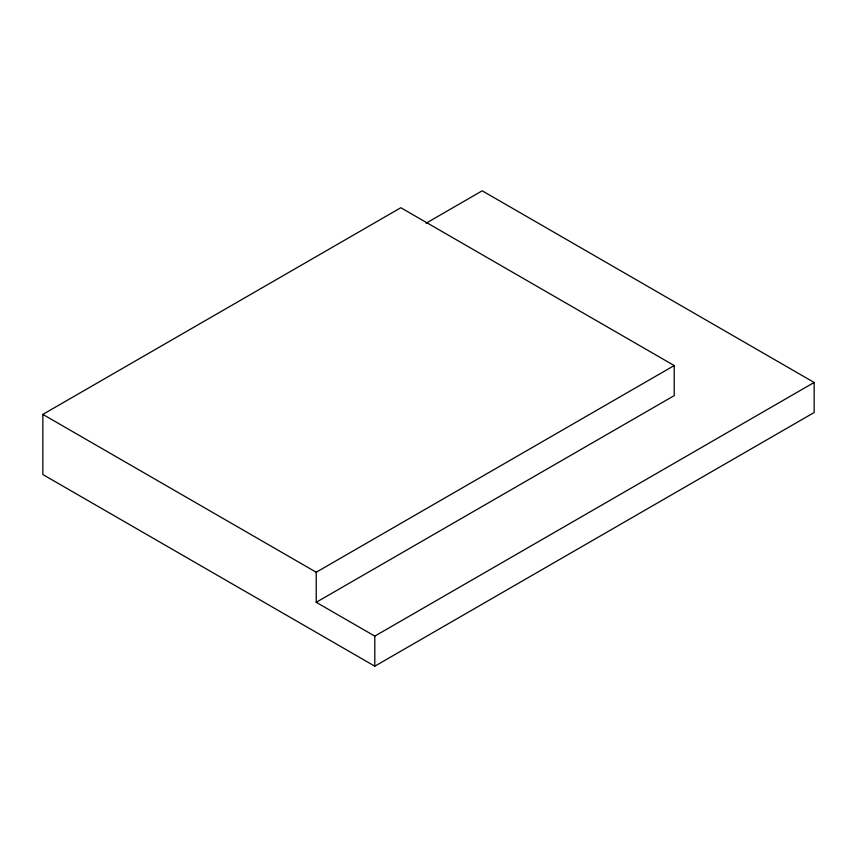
<?xml version="1.0" encoding="UTF-8"?>
<svg xmlns="http://www.w3.org/2000/svg" width="857" height="857" viewBox="0 0 857 857"><rect width="100%" height="100%" fill="white"/><g stroke="black" fill="none" stroke-linecap="round" stroke-linejoin="round"><path stroke-width="1.29" d="M426.047 223.238L482.202 190.811L814.15 382.468L814.15 412.528L374.798 666.189L42.85 474.532L42.85 414.402L400.84 207.726L674.213 365.553L674.213 395.623L316.222 602.3L316.222 572.24L674.213 365.553M316.222 602.3L374.798 636.119L814.15 382.468M42.85 414.402L316.222 572.24M374.798 636.119L374.798 666.189"/></g></svg>
